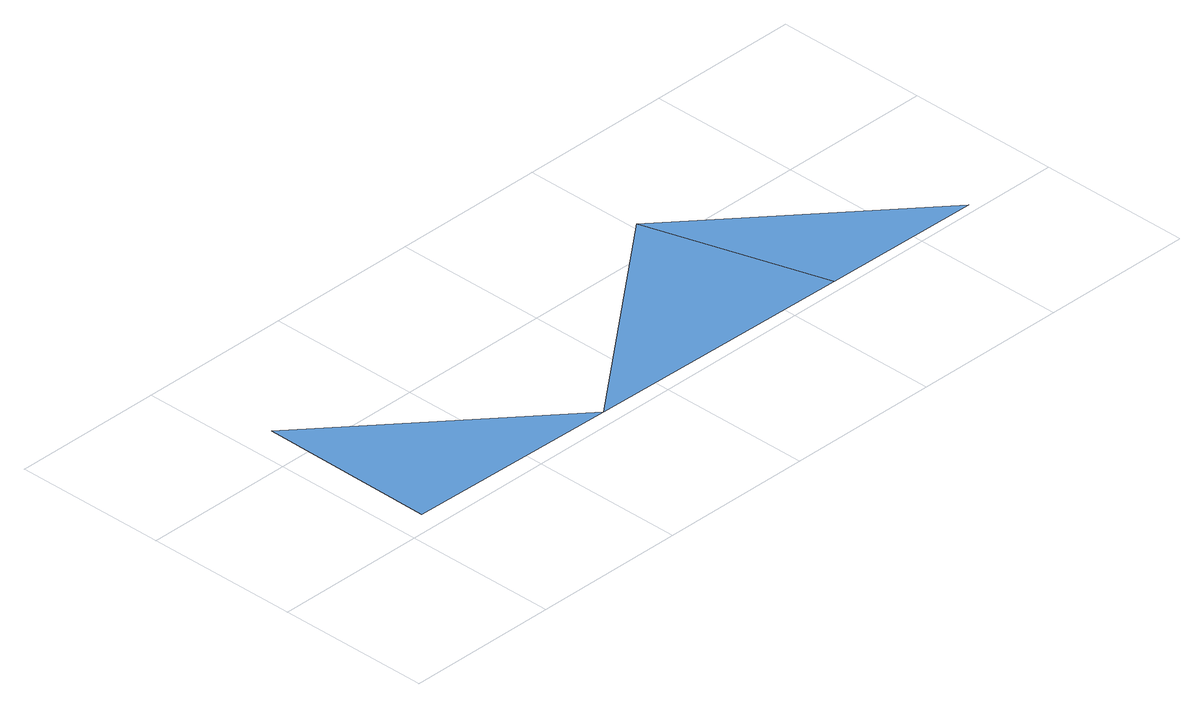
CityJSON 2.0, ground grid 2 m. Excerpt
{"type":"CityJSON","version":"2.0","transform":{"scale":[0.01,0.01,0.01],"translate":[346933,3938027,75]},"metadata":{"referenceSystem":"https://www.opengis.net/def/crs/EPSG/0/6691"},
"CityObjects":{
"waterbody1":{"type":"WaterBody","attributes":{"name":"7","class":"1140","function":"1","WaterBodyRiverFloodingRiskAttribute.description":"4","WaterBodyRiverFloodingRiskAttribute.rankOrg":"4","WaterBodyRiverFloodingRiskAttribute.adminType":"2","WaterBodyRiverFloodingRiskAttribute.scale":"L2"},"geometry":[{"type":"MultiSurface","lod":"1","boundaries":[[[0,1,2]],[[3,4,2]],[[5,4,3]]]}]}
},
"vertices":[
[42,257,13],[39,26,13],[321,21,13],[678,15,13],[608,248,13],[887,12,13]
]}
